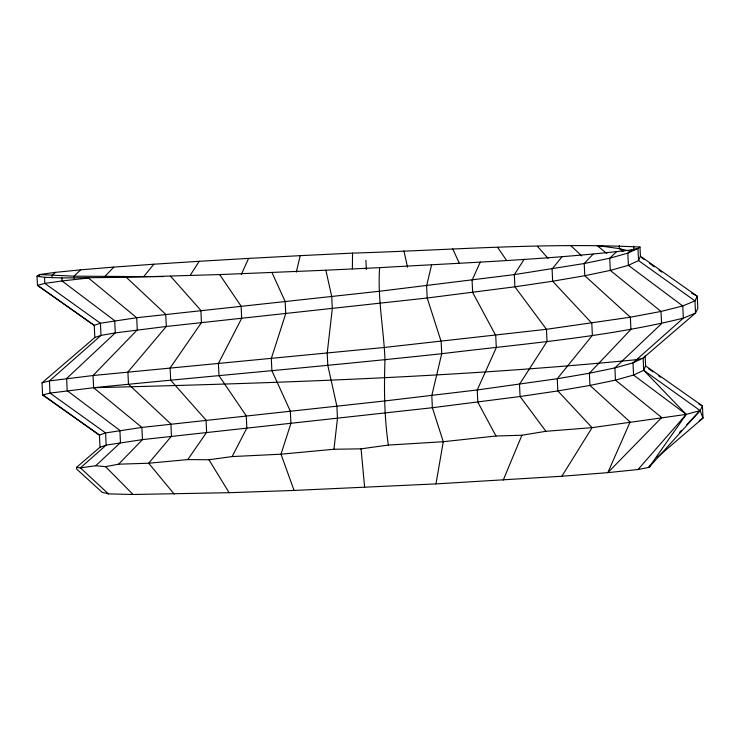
<?xml version="1.0" encoding="UTF-8"?>
<svg xmlns="http://www.w3.org/2000/svg" width="740" height="740" viewBox="0 0 740 740"><rect width="100%" height="100%" fill="white"/><g stroke="black" fill="none" stroke-linecap="round" stroke-linejoin="round"><path stroke-width="1.11" d="M352.37 268.851L352.545 253.108C448.246 250.213 544.307 242.387 639.989 247.04L640.424 256.188L638.537 260.582L628.39 265.336L610.287 270.405L584.785 275.724L552.66 281.219L514.901 286.815L427.202 298.017L166.297 326.479L115.283 332.889L100.992 335.414L94.831 337.514L42.032 382.83L42.606 395.021L99.438 435.037L100.011 447.228L76.498 467.403L76.562 469.003L102.139 492.313L108.466 493.885L133.043 494.487L229.123 492.701L294.076 490.435L435.962 483.904L561.854 476.255L607.827 472.647L638.019 469.521L648.989 467.356L650.34 466.459M639.989 247.04L637.963 248.39L631.414 249.954C547.813 259.721 463.592 262.719 379.62 267.649C377.409 298.498 383.736 328.93 384.985 359.64C384.014 388.186 384.208 416.75 388.352 445.073L443.279 441.715L495.994 436.008L521.913 435.24L545.898 431.3L592.074 427.646L686.23 414.4L700.133 410.571L702.427 405.909L645.595 365.893L645.123 355.921M76.498 467.403L80.392 467.874L95.765 465.738L105.561 466.653L118.631 464.184L148.666 463.231L187.794 459.586L208.948 459.771L232.147 456.571L280.996 454.203L333.943 449.254L337.468 418.414L336.894 406.223L327.792 365.32L327.21 353.137L332.297 308.71L331.724 296.518L325.868 270.22L219.66 274.568L126.327 277.343L61.883 277.925L44.557 277.306L37 276.168L37.435 285.307L94.258 325.332L94.831 337.514M435.962 483.904L443.279 441.715L432.373 407.721L431.799 395.53L441.725 353.711L441.151 341.519L427.202 298.017L426.619 285.825L431.587 264.911M296.296 272.154L300.218 255.651L352.545 253.108M640.424 256.188L697.256 296.204L697.829 308.386L695.535 313.057L643.134 358.095L643.717 370.287L700.133 410.571L648.989 467.356L649.591 465.386M503.237 480.094L521.913 435.24M100.011 447.228L106.162 445.129L142.45 439.615L432.373 407.721L520.072 396.52L557.831 390.924L589.956 385.429L615.458 380.11L633.56 375.05L643.717 370.287L645.595 365.893M241.305 274.531L248.566 258.408L300.218 255.651M480.241 262.108L472.074 280.247L472.647 292.439L495.726 335.442L496.299 347.634L477.245 389.962L477.818 402.144L495.994 436.008M232.147 456.571L246.846 428.044L246.272 415.852L218.985 375.661L218.411 363.47L241.675 318.339L241.101 306.147L219.66 274.568M561.854 476.255L592.074 427.646L557.831 390.924L557.257 378.732L592.37 335.377L591.797 323.186L552.66 281.219L552.086 269.027L562.113 256.641M189.995 275.632L199.217 261.294L248.566 258.408M524.151 259.324L514.328 274.623L514.901 286.815L546.453 329.3L547.027 341.492L519.499 384.328L520.072 396.52L545.898 431.3M187.794 459.586L206.626 432.327L206.053 420.135L170.69 380.184L170.117 367.993L201.447 322.612L200.873 310.421L170.561 276.187M648.989 467.356L686.23 414.4L643.717 370.287M37 276.168L39.433 274.549L73.972 276.168L143.754 276.603L153.781 264.217L199.217 261.294M638.019 469.521L686.23 414.4L633.56 375.05L632.987 362.859L683.325 318.154L695.535 313.057L694.962 300.865L697.256 296.204L691.475 293.058M679.524 432.382L681.115 430.699M686.665 424.834L700.133 410.571L703 418.1L657.12 457.468M104.886 276.492L113.794 267.103L153.781 264.217M593.11 254.135L584.212 263.532L514.328 274.623L379.361 291.273L136.706 317.719L100.418 323.223L94.258 325.332M118.631 464.184L142.45 439.615L141.876 427.424L93.619 387.714L50.024 393.107L42.606 395.021L45.177 396.446M113.794 267.103L80.642 269.841L73.972 276.168L74.074 278.388M616.383 251.887L609.714 258.214L584.212 263.532L584.785 275.724L630.369 317.21L630.942 329.393L589.382 373.238L557.257 378.732L477.245 389.962L384.532 400.978L141.876 427.424L105.589 432.937L99.438 435.037M95.765 465.738L120.463 442.594L119.889 430.403L67.201 390.683L66.628 378.492L115.283 332.889L114.709 320.697L62.031 280.969L44.844 283.401L37.435 285.307L94.553 325.683M80.642 269.841L55.528 272.348L51.93 275.548L52.031 277.759M631.414 249.954L627.816 253.145L609.714 258.214L610.287 270.405L661.005 311.438L661.579 323.63L614.885 367.928L589.382 373.238L589.956 385.429L630.11 421.976L607.827 472.647L661.708 417.536L615.458 380.11L614.885 367.928L632.987 362.859L643.134 358.095L636.585 359.668C456.201 377.345 274.753 383.144 93.619 387.714L93.046 375.522L137.279 329.911L136.706 317.719L88.449 278.009L62.031 280.969L61.883 277.925M699.235 420.718L703 418.1L702.427 405.909L698.569 403.818M42.032 382.83L49.451 380.915L93.046 375.522L384.411 347.449L546.453 329.3L630.369 317.21L661.005 311.438L682.752 305.962L694.962 300.865L638.537 260.582L637.963 248.39L627.816 253.145L628.39 265.336L682.752 305.962L683.325 318.154C604.182 337.708 522.459 343.786 441.725 353.711C325.813 366.245 209.624 376.059 93.619 387.714M388.352 445.073L361.065 448.838L333.943 449.254M55.528 272.348L39.433 274.549L39.535 276.769M325.868 270.22L379.62 267.649M143.754 276.603L163.142 276.603M628.371 250.823L619.399 248.631L597.115 245.514L606.772 253.45M46.12 397.121L99.724 435.388M641.386 257.502L644.161 259.49M649.72 263.477L654.354 266.798M658.979 270.109L661.764 272.107M648.416 368.539L653.041 371.85M658.6 375.837L660.45 377.169M623.034 251.369L619.399 248.631L619.251 245.578M108.466 493.885L80.392 467.874L106.162 445.129L105.589 432.937L50.024 393.107L49.451 380.915L100.992 335.414L100.418 323.223L44.844 283.401L44.557 277.306M570.845 245.68L581.742 255.901M126.327 277.343L165.723 314.287L166.297 326.479L127.9 372.026L128.473 384.208L170.894 424.002L171.467 436.184L148.666 463.231L174.196 494.089M105.561 466.653L133.043 494.487M537.425 246.318L548.026 258.306M497.705 247.41L506.539 260.415M208.948 459.771L229.123 492.701M452.778 248.927L459.364 263.394M271.987 272.561L285.159 301.495L285.733 313.686L271.312 358.502L271.885 370.685L290.339 411.2L290.913 423.391L280.996 454.203L294.076 490.435M403.911 250.842L407.574 267.279M361.065 448.838L364.626 487.438M633.69 246.096L633.884 250.157M365.902 260.286L366.337 269.517"/></g></svg>
